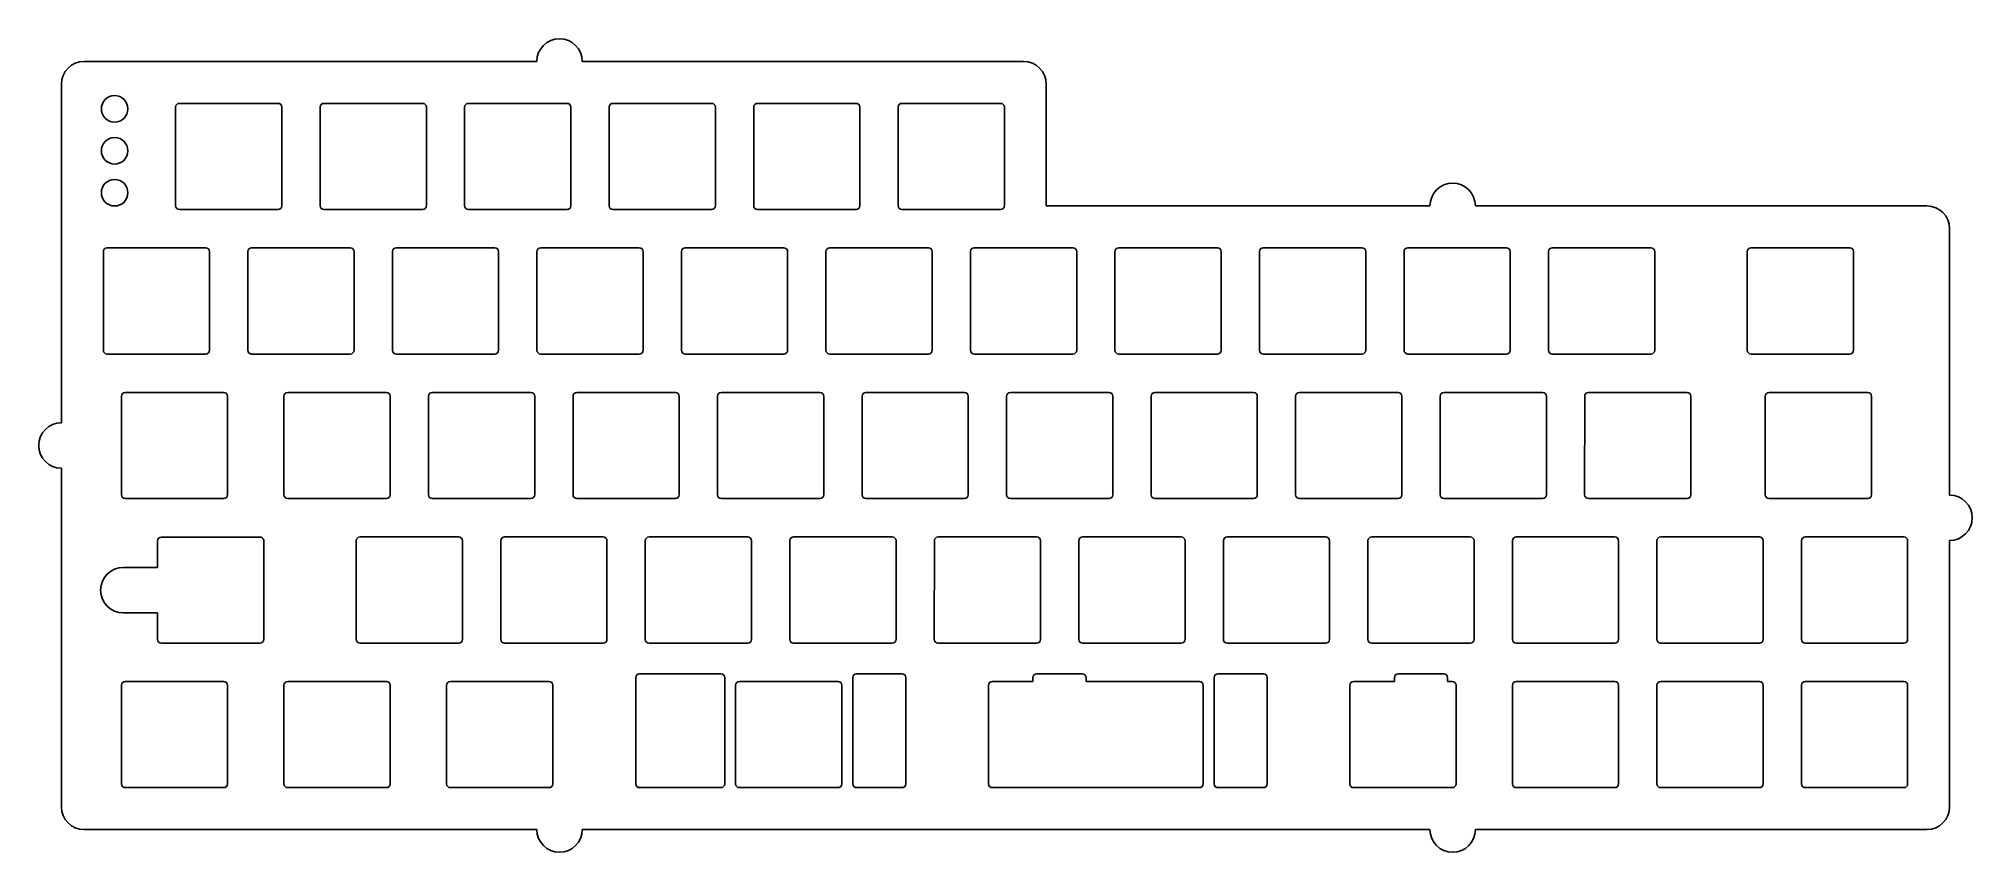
# Model space of a CAD drawing. Extents: x -6 to 249, y -101 to 6.
import ezdxf

# ---------------------------------------------------------------- set-up
doc = ezdxf.new("R2010")
doc.units = 0
doc.layers.add('Sketch', color=7, linetype='CONTINUOUS')

msp = doc.modelspace()

# ---------------------------------------------------------------- linework, layer by layer
at = {"layer": 'Sketch'}
for p, q in [((0, 3), (59.663, 3)), ((65.663, 3), (123.825, 3)), ((126.825, 0), (126.825, -16.05)), ((-3, -44.625), (-3, 0)), ((25.55, -2.52502), (12.55, -2.52499)), ((44.6, -2.52503), (31.6, -2.52499)), ((63.65, -2.52503), (50.65, -2.52499)), ((82.7, -2.52503), (69.7, -2.52499)), ((101.75, -2.52503), (88.75, -2.52499)), ((120.8, -2.52503), (107.8, -2.52499)), ((12.05, -3.02497), (12.05, -16.025)), ((26.05, -16.025), (26.05, -3.02501)), ((31.1, -3.02497), (31.1, -16.025)), ((45.1, -16.025), (45.1, -3.02501)), ((50.15, -3.02497), (50.15, -16.025)), ((64.15, -16.025), (64.15, -3.02501)), ((69.2, -3.02497), (69.2, -16.025)), ((83.2, -16.025), (83.2, -3.02501)), ((88.25, -3.02497), (88.25, -16.025)), ((102.25, -16.025), (102.25, -3.02501)), ((107.3, -3.02497), (107.3, -16.025)), ((121.3, -16.025), (121.3, -3.02501)), ((12.55, -16.525), (25.55, -16.525)), ((31.6, -16.525), (44.6, -16.525)), ((50.65, -16.525), (63.65, -16.525)), ((69.7, -16.525), (82.7, -16.525)), ((88.75, -16.525), (101.75, -16.525)), ((107.8, -16.525), (120.8, -16.525)), ((126.825, -16.05), (177.387, -16.05)), ((183.387, -16.05), (242.887, -16.05)), ((245.887, -19.05), (245.887, -54.15)), ((2.52503, -22.075), (2.52499, -35.075)), ((16.025, -21.575), (3.02501, -21.575)), ((16.525, -35.075), (16.525, -22.075)), ((21.575, -22.075), (21.575, -35.075)), ((35.075, -21.575), (22.075, -21.575)), ((35.575, -35.075), (35.575, -22.075)), ((40.625, -22.075), (40.625, -35.075)), ((54.125, -21.575), (41.125, -21.575)), ((54.625, -35.075), (54.625, -22.075)), ((59.675, -22.075), (59.675, -35.075)), ((73.175, -21.575), (60.175, -21.575)), ((73.675, -35.075), (73.675, -22.075)), ((78.725, -22.075), (78.725, -35.075)), ((92.225, -21.575), (79.225, -21.575)), ((92.725, -35.075), (92.725, -22.075)), ((97.775, -22.075), (97.775, -35.075)), ((111.275, -21.575), (98.275, -21.575)), ((111.775, -35.075), (111.775, -22.075)), ((116.825, -22.075), (116.825, -35.075)), ((130.325, -21.575), (117.325, -21.575)), ((130.825, -35.075), (130.825, -22.075)), ((135.875, -22.075), (135.875, -35.075)), ((149.375, -21.575), (136.375, -21.575)), ((149.875, -35.075), (149.875, -22.075)), ((154.925, -22.075), (154.925, -35.075)), ((168.425, -21.575), (155.425, -21.575)), ((168.925, -35.075), (168.925, -22.075)), ((173.975, -22.075), (173.975, -35.075)), ((187.475, -21.575), (174.475, -21.575)), ((187.975, -35.075), (187.975, -22.075)), ((193.025, -22.075), (193.025, -35.075)), ((206.525, -21.575), (193.525, -21.575)), ((207.025, -35.075), (207.025, -22.075)), ((219.219, -22.075), (219.219, -35.075)), ((232.719, -21.575), (219.719, -21.575)), ((233.219, -35.075), (233.219, -22.075)), ((3.02497, -35.575), (16.025, -35.575)), ((22.075, -35.575), (35.075, -35.575)), ((41.125, -35.575), (54.125, -35.575)), ((60.175, -35.575), (73.175, -35.575)), ((79.225, -35.575), (92.225, -35.575)), ((98.275, -35.575), (111.275, -35.575)), ((117.325, -35.575), (130.325, -35.575)), ((136.375, -35.575), (149.375, -35.575)), ((155.425, -35.575), (168.425, -35.575)), ((174.475, -35.575), (187.475, -35.575)), ((193.525, -35.575), (206.525, -35.575)), ((219.719, -35.575), (232.719, -35.575)), ((18.4063, -40.625), (5.40626, -40.625)), ((39.8375, -40.625), (26.8375, -40.625)), ((58.8875, -40.625), (45.8875, -40.625)), ((77.9375, -40.625), (64.9375, -40.625)), ((96.9875, -40.625), (83.9875, -40.625)), ((116.038, -40.625), (103.038, -40.625)), ((135.088, -40.625), (122.088, -40.625)), ((154.138, -40.625), (141.138, -40.625)), ((173.188, -40.625), (160.188, -40.625)), ((192.238, -40.625), (179.238, -40.625)), ((211.288, -40.625), (198.288, -40.625)), ((235.1, -40.625), (222.1, -40.625)), ((4.90627, -41.125), (4.90624, -54.125)), ((18.9062, -54.125), (18.9063, -41.125)), ((26.3375, -41.125), (26.3375, -54.125)), ((40.3375, -54.125), (40.3375, -41.125)), ((45.3875, -41.125), (45.3875, -54.125)), ((59.3875, -54.125), (59.3875, -41.125)), ((64.4375, -41.125), (64.4375, -54.125)), ((78.4375, -54.125), (78.4375, -41.125)), ((83.4875, -41.125), (83.4875, -54.125)), ((97.4875, -54.125), (97.4875, -41.125)), ((102.538, -41.125), (102.537, -54.125)), ((116.537, -54.125), (116.538, -41.125)), ((121.588, -41.125), (121.587, -54.125)), ((135.587, -54.125), (135.588, -41.125)), ((140.638, -41.125), (140.637, -54.125)), ((154.637, -54.125), (154.638, -41.125)), ((159.688, -41.125), (159.687, -54.125)), ((173.687, -54.125), (173.688, -41.125)), ((178.738, -41.125), (178.737, -54.125)), ((192.737, -54.125), (192.738, -41.125)), ((197.788, -41.125), (197.787, -54.125)), ((211.787, -54.125), (211.788, -41.125)), ((221.6, -41.125), (221.6, -54.125)), ((235.6, -54.125), (235.6, -41.125)), ((-3, -95.25), (-3, -50.625)), ((5.40622, -54.625), (18.4062, -54.625)), ((26.8375, -54.625), (39.8375, -54.625)), ((45.8875, -54.625), (58.8875, -54.625)), ((64.9375, -54.625), (77.9375, -54.625)), ((83.9875, -54.625), (96.9875, -54.625)), ((103.037, -54.625), (116.037, -54.625)), ((122.087, -54.625), (135.087, -54.625)), ((141.137, -54.625), (154.137, -54.625)), ((160.187, -54.625), (173.187, -54.625)), ((179.237, -54.625), (192.237, -54.625)), ((198.287, -54.625), (211.287, -54.625)), ((222.1, -54.625), (235.1, -54.625)), ((9.66876, -60.1908), (9.66876, -63.6908)), ((23.1688, -59.6908), (10.1688, -59.6908)), ((23.6688, -73.1908), (23.6688, -60.1908)), ((35.8625, -60.175), (35.8625, -73.175)), ((49.3625, -59.675), (36.3625, -59.675)), ((49.8625, -73.175), (49.8625, -60.175)), ((54.9125, -60.175), (54.9125, -73.175)), ((68.4125, -59.675), (55.4125, -59.675)), ((68.9125, -73.175), (68.9125, -60.175)), ((73.9625, -60.175), (73.9625, -73.175)), ((87.4625, -59.675), (74.4625, -59.675)), ((87.9625, -73.175), (87.9625, -60.175)), ((93.0125, -60.175), (93.0125, -73.175)), ((106.513, -59.675), (93.5125, -59.675)), ((107.012, -73.175), (107.013, -60.175)), ((112.063, -60.175), (112.062, -73.175)), ((125.563, -59.675), (112.563, -59.675)), ((126.062, -73.175), (126.063, -60.175)), ((131.113, -60.175), (131.112, -73.175)), ((144.613, -59.675), (131.613, -59.675)), ((145.112, -73.175), (145.113, -60.175)), ((150.163, -60.175), (150.162, -73.175)), ((163.663, -59.675), (150.663, -59.675)), ((164.162, -73.175), (164.163, -60.175)), ((169.213, -60.175), (169.212, -73.175)), ((182.713, -59.675), (169.713, -59.675)), ((183.212, -73.175), (183.213, -60.175)), ((188.263, -60.175), (188.262, -73.175)), ((201.763, -59.675), (188.763, -59.675)), ((202.262, -73.175), (202.263, -60.175)), ((207.313, -60.175), (207.312, -73.175)), ((220.813, -59.675), (207.813, -59.675)), ((221.312, -73.175), (221.313, -60.175)), ((226.363, -60.175), (226.362, -73.175)), ((239.863, -59.675), (226.863, -59.675)), ((240.362, -73.175), (240.363, -60.175)), ((245.887, -60.15), (245.887, -95.25)), ((9.66876, -63.6908), (5.16876, -63.6908)), ((5.16876, -69.6908), (9.66876, -69.6908)), ((9.66876, -69.6908), (9.66876, -73.1908)), ((10.1688, -73.6908), (23.1688, -73.6908)), ((36.3625, -73.675), (49.3625, -73.675)), ((55.4125, -73.675), (68.4125, -73.675)), ((74.4625, -73.675), (87.4625, -73.675)), ((93.5125, -73.675), (106.512, -73.675)), ((112.562, -73.675), (125.562, -73.675)), ((131.612, -73.675), (144.612, -73.675)), ((150.662, -73.675), (163.662, -73.675)), ((169.712, -73.675), (182.712, -73.675)), ((188.762, -73.675), (201.762, -73.675)), ((207.812, -73.675), (220.812, -73.675)), ((226.862, -73.675), (239.862, -73.675)), ((18.4062, -78.725), (5.40625, -78.725)), ((39.8375, -78.725), (26.8375, -78.725)), ((61.2687, -78.725), (48.2687, -78.725)), ((72.7062, -78.225), (72.7062, -92.225)), ((77.9308, -77.725), (73.2062, -77.725)), ((79.2062, -77.725), (77.9308, -77.725)), ((83.9308, -77.725), (79.2062, -77.725)), ((84.4308, -92.225), (84.4308, -78.225)), ((99.3688, -78.725), (86.3688, -78.725)), ((101.307, -78.225), (101.307, -92.225)), ((107.807, -77.725), (101.807, -77.725)), ((108.307, -92.225), (108.307, -78.225)), ((125.056, -78.725), (119.706, -78.725)), ((125.056, -78.225), (125.056, -78.725)), ((131.556, -77.725), (125.556, -77.725)), ((132.056, -78.725), (132.056, -78.225)), ((132.706, -78.725), (132.056, -78.725)), ((133.994, -78.725), (132.706, -78.725)), ((139.85, -78.725), (133.994, -78.725)), ((146.994, -78.725), (139.85, -78.725)), ((148.932, -78.225), (148.932, -92.225)), ((155.432, -77.725), (149.432, -77.725)), ((155.932, -92.225), (155.932, -78.225)), ((172.706, -78.725), (167.331, -78.725)), ((172.706, -78.225), (172.706, -78.725)), ((179.206, -77.725), (173.206, -77.725)), ((179.706, -78.725), (179.706, -78.225)), ((180.331, -78.725), (179.706, -78.725)), ((201.762, -78.725), (188.762, -78.725)), ((220.812, -78.725), (207.812, -78.725)), ((239.863, -78.725), (226.863, -78.725)), ((4.90625, -79.225), (4.90625, -92.225)), ((18.9062, -92.225), (18.9062, -79.225)), ((26.3375, -79.225), (26.3375, -92.225)), ((40.3375, -92.225), (40.3375, -79.225)), ((47.7687, -79.225), (47.7687, -92.225)), ((61.7687, -92.225), (61.7687, -79.225)), ((85.8688, -79.225), (85.8688, -92.225)), ((99.8688, -92.225), (99.8688, -79.225)), ((119.206, -79.225), (119.206, -92.225)), ((147.494, -92.225), (147.494, -79.225)), ((166.831, -79.225), (166.831, -92.225)), ((180.831, -92.225), (180.831, -79.225)), ((188.262, -79.225), (188.262, -92.225)), ((202.262, -92.225), (202.262, -79.225)), ((207.312, -79.225), (207.312, -92.225)), ((221.312, -92.225), (221.312, -79.225)), ((226.363, -79.225), (226.363, -92.225)), ((240.363, -92.225), (240.363, -79.225)), ((5.40625, -92.725), (18.4062, -92.725)), ((26.8375, -92.725), (39.8375, -92.725)), ((48.2687, -92.725), (61.2687, -92.725)), ((73.2062, -92.725), (77.9308, -92.725)), ((77.9308, -92.725), (79.2062, -92.725)), ((79.2062, -92.725), (83.9308, -92.725)), ((86.3688, -92.725), (99.3688, -92.725)), ((101.807, -92.725), (107.807, -92.725)), ((119.706, -92.725), (125.556, -92.725)), ((125.556, -92.725), (126.85, -92.725)), ((126.85, -92.725), (131.556, -92.725)), ((131.556, -92.725), (132.706, -92.725)), ((132.706, -92.725), (133.994, -92.725)), ((133.994, -92.725), (139.85, -92.725)), ((139.85, -92.725), (146.994, -92.725)), ((149.432, -92.725), (155.432, -92.725)), ((167.331, -92.725), (173.206, -92.725)), ((173.206, -92.725), (179.206, -92.725)), ((179.206, -92.725), (180.331, -92.725)), ((188.762, -92.725), (201.762, -92.725)), ((207.812, -92.725), (220.812, -92.725)), ((226.863, -92.725), (239.863, -92.725)), ((59.663, -98.25), (0, -98.25)), ((177.387, -98.25), (65.663, -98.25)), ((242.887, -98.25), (183.387, -98.25))]:
    msp.add_line(p, q, dxfattribs=at)
for centre in [(4.012, -3.25), (4.012, -8.775), (4.012, -14.3)]:
    msp.add_circle(centre, 1.75, dxfattribs=at)
for centre, radius, start, end in [((62.663, 3), 3, 0, 180), ((0, 0), 3, 90, 180), ((123.825, 0), 3, 0, 90), ((12.55, -3.02497), 0.49998, 90, 180), ((25.55, -3.02501), 0.49998, 0, 90), ((31.6, -3.02497), 0.49998, 90, 180), ((44.6, -3.02501), 0.49998, 0, 90), ((50.65, -3.02497), 0.49999, 90, 180), ((63.65, -3.02501), 0.49998, 0, 90), ((69.7, -3.02497), 0.49998, 90, 180), ((82.7, -3.02501), 0.49998, 0, 90), ((88.75, -3.02497), 0.49998, 90, 180), ((101.75, -3.02501), 0.49998, 0, 90), ((107.8, -3.02497), 0.49998, 90, 180), ((120.8, -3.02501), 0.49998, 0, 90), ((180.387, -16.05), 3, 0, 180), ((12.55, -16.025), 0.49998, 180, -90), ((25.55, -16.025), 0.49998, -90, 0), ((31.6, -16.025), 0.49998, 180, -90), ((44.6, -16.025), 0.49998, -90, 0), ((50.65, -16.025), 0.49998, 180, -90), ((63.65, -16.025), 0.49998, -90, 0), ((69.7, -16.025), 0.49998, 180, -90), ((82.7, -16.025), 0.49998, -90, 0), ((88.75, -16.025), 0.49998, 180, -90), ((101.75, -16.025), 0.49998, -90, 0), ((107.8, -16.025), 0.49998, 180, -90), ((120.8, -16.025), 0.49998, -90, 0), ((242.887, -19.05), 3, 0, 90), ((3.02501, -22.075), 0.49998, 90, 180), ((16.025, -22.075), 0.49998, 0, 90), ((22.075, -22.075), 0.49998, 90, 180), ((35.075, -22.075), 0.49998, 0, 90), ((41.125, -22.075), 0.49998, 90, 180), ((54.125, -22.075), 0.49998, 0, 90), ((60.175, -22.075), 0.49998, 90, 180), ((73.175, -22.075), 0.49998, 0, 90), ((79.225, -22.075), 0.49998, 90, 180), ((92.225, -22.075), 0.49998, 0, 90), ((98.275, -22.075), 0.49998, 90, 180), ((111.275, -22.075), 0.49998, 0, 90), ((117.325, -22.075), 0.49998, 90, 180), ((130.325, -22.075), 0.49998, 0, 90), ((136.375, -22.075), 0.49998, 90, 180), ((149.375, -22.075), 0.49998, 0, 90), ((155.425, -22.075), 0.49998, 90, 180), ((168.425, -22.075), 0.49998, 0, 90), ((174.475, -22.075), 0.49998, 90, 180), ((187.475, -22.075), 0.49999, 0, 90), ((193.525, -22.075), 0.49998, 90, 180), ((206.525, -22.075), 0.49998, 0, 90), ((219.719, -22.075), 0.49999, 90, 180), ((232.719, -22.075), 0.49998, 0, 90), ((3.02497, -35.075), 0.49998, 180, -90), ((16.025, -35.075), 0.49998, -90, 0), ((22.075, -35.075), 0.49998, 180, -90), ((35.075, -35.075), 0.49998, -90, 0), ((41.125, -35.075), 0.49998, 180, -90), ((54.125, -35.075), 0.49998, -90, 0), ((60.175, -35.075), 0.49998, 180, -90), ((73.175, -35.075), 0.49999, -90, 0), ((79.225, -35.075), 0.49998, 180, -90), ((92.225, -35.075), 0.49998, -90, 0), ((98.275, -35.075), 0.49998, 180, -90), ((111.275, -35.075), 0.49999, -90, 0), ((117.325, -35.075), 0.49998, 180, -90), ((130.325, -35.075), 0.49998, -90, 0), ((136.375, -35.075), 0.49998, 180, -90), ((149.375, -35.075), 0.49998, -90, 0), ((155.425, -35.075), 0.49998, 180, -90), ((168.425, -35.075), 0.49998, -90, 0), ((174.475, -35.075), 0.49998, 180, -90), ((187.475, -35.075), 0.49998, -90, 0), ((193.525, -35.075), 0.49998, 180, -90), ((206.525, -35.075), 0.49998, -90, 0), ((219.719, -35.075), 0.49998, 180, -90), ((232.719, -35.075), 0.49998, -90, 0), ((5.40626, -41.125), 0.49999, 90, 180), ((18.4063, -41.125), 0.49998, 0, 90), ((26.8375, -41.125), 0.49998, 90, 180), ((39.8375, -41.125), 0.49998, 0, 90), ((45.8875, -41.125), 0.49998, 90, 180), ((58.8875, -41.125), 0.49998, 0, 90), ((64.9375, -41.125), 0.49999, 90, 180), ((77.9375, -41.125), 0.49999, 0, 90), ((83.9875, -41.125), 0.49998, 90, 180), ((96.9875, -41.125), 0.49999, 0, 90), ((103.038, -41.125), 0.49998, 90, 180), ((116.038, -41.125), 0.49998, 0, 90), ((122.088, -41.125), 0.49998, 90, 180), ((135.088, -41.125), 0.49998, 0, 90), ((141.138, -41.125), 0.49998, 90, 180), ((154.138, -41.125), 0.49999, 0, 90), ((160.188, -41.125), 0.49998, 90, 180), ((173.188, -41.125), 0.49998, 0, 90), ((179.238, -41.125), 0.49998, 90, 180), ((192.238, -41.125), 0.49998, 0, 90), ((198.288, -41.125), 0.49998, 90, 180), ((211.288, -41.125), 0.49998, 0, 90), ((222.1, -41.125), 0.49998, 90, 180), ((235.1, -41.125), 0.49998, 0, 90), ((-3, -47.625), 3, 90, -90), ((5.40622, -54.125), 0.49998, 180, -90), ((18.4062, -54.125), 0.49998, -90, 0), ((26.8375, -54.125), 0.49998, 180, -90), ((39.8375, -54.125), 0.49998, -90, 0), ((45.8875, -54.125), 0.49998, 180, -90), ((58.8875, -54.125), 0.49998, -90, 0), ((64.9375, -54.125), 0.49998, 180, -90), ((77.9375, -54.125), 0.49998, -90, 0), ((83.9875, -54.125), 0.49999, 180, -90), ((96.9875, -54.125), 0.49998, -90, 0), ((103.037, -54.125), 0.49998, 180, -90), ((116.037, -54.125), 0.49998, -90, 0), ((122.087, -54.125), 0.49998, 180, -90), ((135.087, -54.125), 0.49998, -90, 0), ((141.137, -54.125), 0.49998, 180, -90), ((154.137, -54.125), 0.49998, -90, 0), ((160.187, -54.125), 0.49998, 180, -90), ((173.187, -54.125), 0.49998, -90, 0), ((179.237, -54.125), 0.49998, 180, -90), ((192.237, -54.125), 0.49998, -90, 0), ((198.287, -54.125), 0.49998, 180, -90), ((211.287, -54.125), 0.49998, -90, 0), ((222.1, -54.125), 0.49998, 180, -90), ((235.1, -54.125), 0.49998, -90, 0), ((245.887, -57.15), 3, -90, 90), ((10.1688, -60.1908), 0.5, 90, 180), ((23.1688, -60.1908), 0.5, -0.0000342, 90), ((36.3625, -60.175), 0.49998, 90, 180), ((49.3625, -60.175), 0.49999, 0, 90), ((55.4125, -60.175), 0.49998, 90, 180), ((68.4125, -60.175), 0.49998, 0, 90), ((74.4625, -60.175), 0.49998, 90, 180), ((87.4625, -60.175), 0.49998, 0, 90), ((93.5125, -60.175), 0.49998, 90, 180), ((106.513, -60.175), 0.49998, 0, 90), ((112.563, -60.175), 0.49998, 90, 180), ((125.563, -60.175), 0.49998, 0, 90), ((131.613, -60.175), 0.49999, 90, 180), ((144.613, -60.175), 0.49998, 0, 90), ((150.663, -60.175), 0.49998, 90, 180), ((163.663, -60.175), 0.49998, 0, 90), ((169.713, -60.175), 0.49998, 90, 180), ((182.713, -60.175), 0.49998, 0, 90), ((188.763, -60.175), 0.49998, 90, 180), ((201.763, -60.175), 0.49998, 0, 90), ((207.813, -60.175), 0.49998, 90, 180), ((220.813, -60.175), 0.49998, 0, 90), ((226.863, -60.175), 0.49998, 90, 180), ((239.863, -60.175), 0.49998, 0, 90), ((5.16876, -66.6908), 3, 90, -90), ((10.1688, -73.1908), 0.5, 180, -90), ((23.1688, -73.1908), 0.5, -90, -0.0000342), ((36.3625, -73.175), 0.49998, 180, -90), ((49.3625, -73.175), 0.49998, -90, 0), ((55.4125, -73.175), 0.49998, 180, -90), ((68.4125, -73.175), 0.49998, -90, 0), ((74.4625, -73.175), 0.49998, 180, -90), ((87.4625, -73.175), 0.49998, -90, 0), ((93.5125, -73.175), 0.49998, 180, -90), ((106.512, -73.175), 0.49998, -90, 0), ((112.562, -73.175), 0.49998, 180, -90), ((125.562, -73.175), 0.49998, -90, 0), ((131.612, -73.175), 0.49998, 180, -90), ((144.612, -73.175), 0.49998, -90, 0), ((150.662, -73.175), 0.49998, 180, -90), ((163.662, -73.175), 0.49998, -90, 0), ((169.712, -73.175), 0.49998, 180, -90), ((182.712, -73.175), 0.49998, -90, 0), ((188.762, -73.175), 0.49998, 180, -90), ((201.762, -73.175), 0.49998, -90, 0), ((207.812, -73.175), 0.49998, 180, -90), ((220.812, -73.175), 0.49998, -90, 0), ((226.862, -73.175), 0.49998, 180, -90), ((239.862, -73.175), 0.49998, -90, 0), ((5.40625, -79.225), 0.5, 90, 180), ((18.4062, -79.225), 0.5, 0, 90), ((26.8375, -79.225), 0.5, 90, 180), ((39.8375, -79.225), 0.5, 0, 90), ((48.2687, -79.225), 0.5, 90, 180), ((61.2687, -79.225), 0.5, 0, 90), ((73.2062, -78.225), 0.5, 90, 180), ((83.9308, -78.225), 0.5, 0, 90), ((86.3688, -79.225), 0.5, 90, 180), ((99.3688, -79.225), 0.5, 0, 90), ((101.807, -78.225), 0.5, 90, 180), ((107.807, -78.225), 0.5, 0, 90), ((119.706, -79.225), 0.5, 90, 180), ((125.556, -78.225), 0.5, 90, 180), ((131.556, -78.225), 0.5, 0, 90), ((146.994, -79.225), 0.5, 0, 90), ((149.432, -78.225), 0.5, 90, 180), ((155.432, -78.225), 0.5, 0, 90), ((167.331, -79.225), 0.5, 90, 180), ((173.206, -78.225), 0.5, 90, 180), ((179.206, -78.225), 0.5, 0, 90), ((180.331, -79.225), 0.5, 0, 90), ((188.762, -79.225), 0.5, 90, 180), ((201.762, -79.225), 0.5, 0, 90), ((207.812, -79.225), 0.5, 90, 180), ((220.812, -79.225), 0.5, 0, 90), ((226.863, -79.225), 0.5, 90, 180), ((239.863, -79.225), 0.5, 0, 90), ((5.40625, -92.225), 0.5, 180, -90), ((18.4062, -92.225), 0.5, -90, 0), ((26.8375, -92.225), 0.5, 180, -90), ((39.8375, -92.225), 0.5, -90, 0), ((48.2687, -92.225), 0.5, 180, -90), ((61.2687, -92.225), 0.5, -90, 0), ((73.2062, -92.225), 0.5, 180, -90), ((83.9308, -92.225), 0.5, -90, 0), ((86.3688, -92.225), 0.5, 180, -90), ((99.3688, -92.225), 0.5, -90, 0), ((101.807, -92.225), 0.5, 180, -90), ((107.807, -92.225), 0.5, -90, 0), ((119.706, -92.225), 0.5, 180, -90), ((146.994, -92.225), 0.5, -90, 0), ((149.432, -92.225), 0.5, 180, -90), ((155.432, -92.225), 0.5, -90, 0), ((167.331, -92.225), 0.5, 180, -90), ((180.331, -92.225), 0.5, -90, 0), ((188.762, -92.225), 0.5, 180, -90), ((201.762, -92.225), 0.5, -90, 0), ((207.812, -92.225), 0.5, 180, -90), ((220.812, -92.225), 0.5, -90, 0), ((226.863, -92.225), 0.5, 180, -90), ((239.863, -92.225), 0.5, -90, 0), ((0, -95.25), 3, 180, -90), ((242.887, -95.25), 3, -90, 0), ((62.663, -98.25), 3, 180, 0), ((180.387, -98.25), 3, 180, 0)]:
    msp.add_arc(centre, radius, start, end, dxfattribs=at)

doc.saveas('drawing.dxf')
